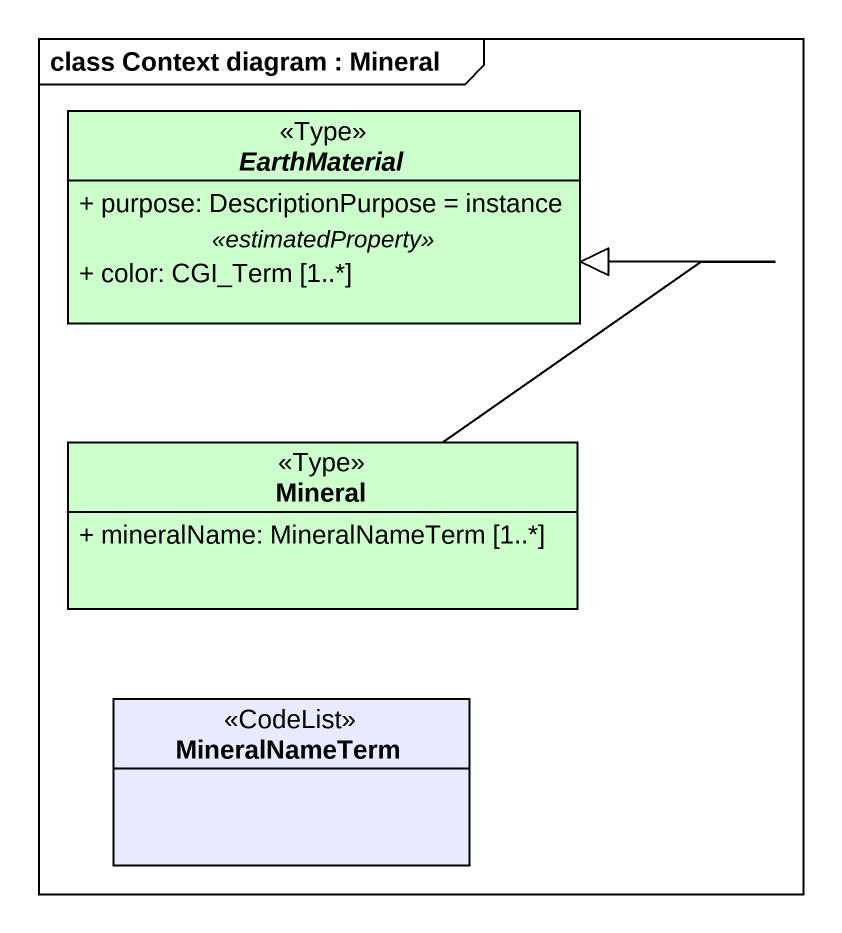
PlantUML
@startuml
mainframe class Context diagram : Mineral
hide circle
hide empty members
skinparam classAttributeIconSize 0
abstract class EarthMaterial <<Type>> #CCFFCC {
  + purpose: DescriptionPurpose = instance
  .. <<estimatedProperty>> ..
  + color: CGI_Term [1..*]
}
class Mineral <<Type>> #CCFFCC {
  + mineralName: MineralNameTerm [1..*]
}
class MineralNameTerm <<CodeList>> #E9E9FF
Mineral -up-|> EarthMaterial
@enduml
